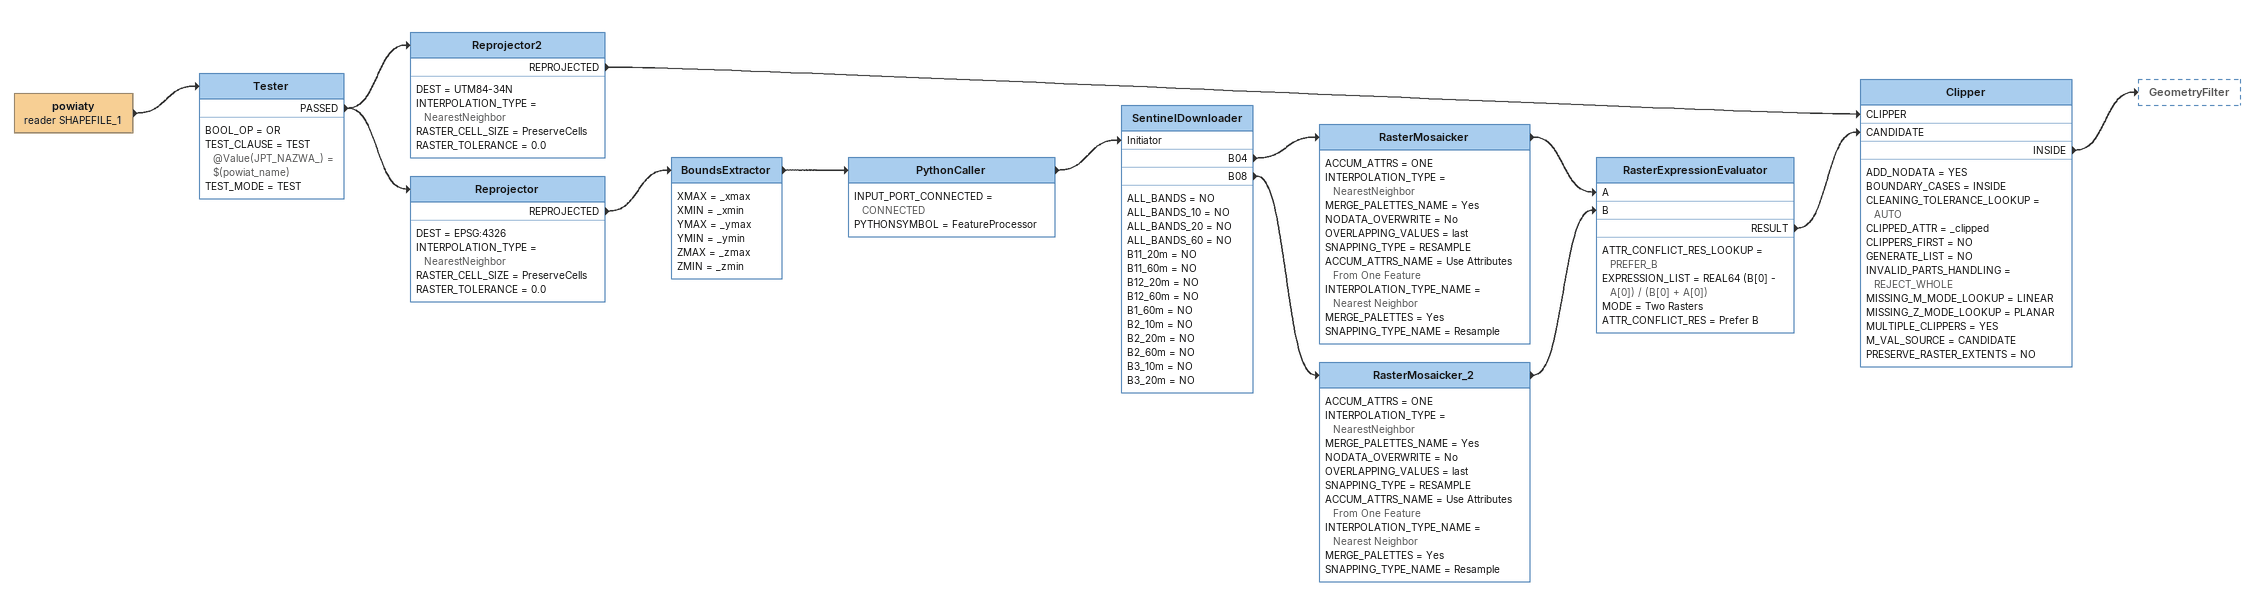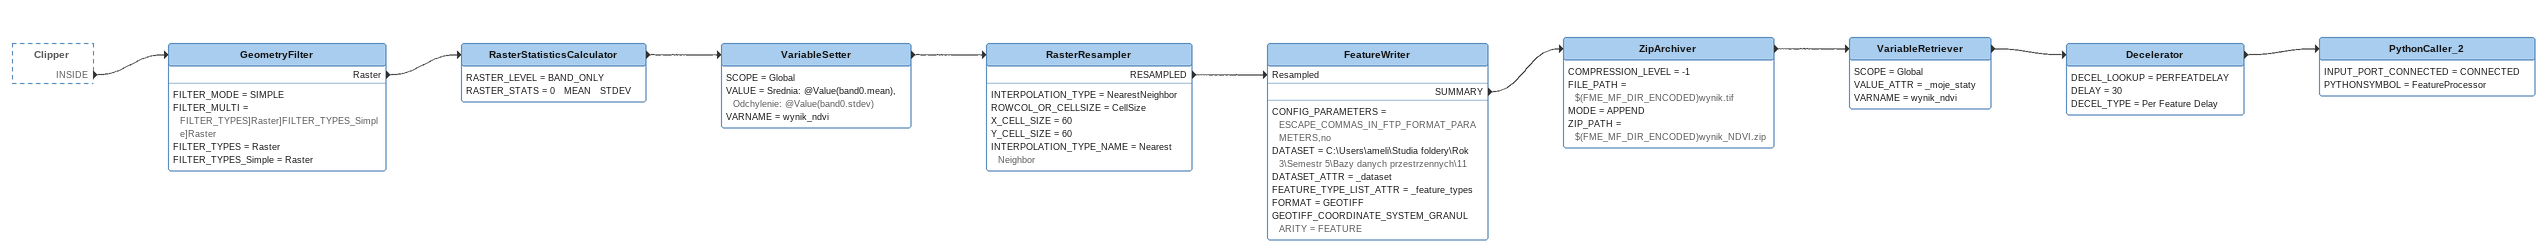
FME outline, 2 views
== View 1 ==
powiaty (reader SHAPEFILE_1)
    -> Tester
Tester
    BOOL_OP = OR
    TEST_CLAUSE = TEST @Value(JPT_NAZWA_) = $(powiat_name)
    TEST_MODE = TEST
    PASSED -> Reprojector2
    PASSED -> Reprojector
Reprojector2
    DEST = UTM84-34N
    INTERPOLATION_TYPE = NearestNeighbor
    RASTER_CELL_SIZE = PreserveCells
    RASTER_TOLERANCE = 0.0
    REPROJECTED -> Clipper [CLIPPER]
Reprojector
    DEST = EPSG:4326
    INTERPOLATION_TYPE = NearestNeighbor
    RASTER_CELL_SIZE = PreserveCells
    RASTER_TOLERANCE = 0.0
    REPROJECTED -> BoundsExtractor
BoundsExtractor
    XMAX = _xmax
    XMIN = _xmin
    YMAX = _ymax
    YMIN = _ymin
    ZMAX = _zmax
    ZMIN = _zmin
    -> PythonCaller
PythonCaller
    INPUT_PORT_CONNECTED = CONNECTED
    PYTHONSYMBOL = FeatureProcessor
    -> SentinelDownloader [Initiator]
SentinelDownloader
    ALL_BANDS = NO
    ALL_BANDS_10 = NO
    ALL_BANDS_20 = NO
    ALL_BANDS_60 = NO
    B11_20m = NO
    B11_60m = NO
    B12_20m = NO
    B12_60m = NO
    B1_60m = NO
    B2_10m = NO
    B2_20m = NO
    B2_60m = NO
    B3_10m = NO
    B3_20m = NO
    B04 -> RasterMosaicker
    B08 -> RasterMosaicker_2
RasterMosaicker
    ACCUM_ATTRS = ONE
    INTERPOLATION_TYPE = NearestNeighbor
    MERGE_PALETTES_NAME = Yes
    NODATA_OVERWRITE = No
    OVERLAPPING_VALUES = last
    SNAPPING_TYPE = RESAMPLE
    ACCUM_ATTRS_NAME = Use Attributes From One Feature
    INTERPOLATION_TYPE_NAME = Nearest Neighbor
    MERGE_PALETTES = Yes
    SNAPPING_TYPE_NAME = Resample
    -> RasterExpressionEvaluator [A]
RasterMosaicker_2
    ACCUM_ATTRS = ONE
    INTERPOLATION_TYPE = NearestNeighbor
    MERGE_PALETTES_NAME = Yes
    NODATA_OVERWRITE = No
    OVERLAPPING_VALUES = last
    SNAPPING_TYPE = RESAMPLE
    ACCUM_ATTRS_NAME = Use Attributes From One Feature
    INTERPOLATION_TYPE_NAME = Nearest Neighbor
    MERGE_PALETTES = Yes
    SNAPPING_TYPE_NAME = Resample
    -> RasterExpressionEvaluator [B]
RasterExpressionEvaluator
    ATTR_CONFLICT_RES_LOOKUP = PREFER_B
    EXPRESSION_LIST = REAL64 (B[0] - A[0]) / (B[0] + A[0])
    MODE = Two Rasters
    ATTR_CONFLICT_RES = Prefer B
    RESULT -> Clipper [CANDIDATE]
Clipper
    ADD_NODATA = YES
    BOUNDARY_CASES = INSIDE
    CLEANING_TOLERANCE_LOOKUP = AUTO
    CLIPPED_ATTR = _clipped
    CLIPPERS_FIRST = NO
    GENERATE_LIST = NO
    INVALID_PARTS_HANDLING = REJECT_WHOLE
    MISSING_M_MODE_LOOKUP = LINEAR
    MISSING_Z_MODE_LOOKUP = PLANAR
    MULTIPLE_CLIPPERS = YES
    M_VAL_SOURCE = CANDIDATE
    PRESERVE_RASTER_EXTENTS = NO
    INSIDE -> GeometryFilter

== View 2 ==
Clipper [outside]
    INSIDE -> GeometryFilter
GeometryFilter
    FILTER_MODE = SIMPLE
    FILTER_MULTI = FILTER_TYPES]Raster]FILTER_TYPES_Simple]Raster
    FILTER_TYPES = Raster
    FILTER_TYPES_Simple = Raster
    Raster -> RasterStatisticsCalculator
RasterStatisticsCalculator
    RASTER_LEVEL = BAND_ONLY
    RASTER_STATS = 0   MEAN   STDEV
    -> VariableSetter
VariableSetter
    SCOPE = Global
    VALUE = Srednia: @Value(band0.mean), Odchylenie: @Value(band0.stdev)
    VARNAME = wynik_ndvi
    -> RasterResampler
RasterResampler
    INTERPOLATION_TYPE = NearestNeighbor
    ROWCOL_OR_CELLSIZE = CellSize
    X_CELL_SIZE = 60
    Y_CELL_SIZE = 60
    INTERPOLATION_TYPE_NAME = Nearest Neighbor
    RESAMPLED -> FeatureWriter [Resampled]
FeatureWriter
    CONFIG_PARAMETERS = ESCAPE_COMMAS_IN_FTP_FORMAT_PARAMETERS,no
    DATASET = C:\Users\ameli\Studia foldery\Rok 3\Semestr 5\Bazy danych przestrzennych\11
    DATASET_ATTR = _dataset
    FEATURE_TYPE_LIST_ATTR = _feature_types
    FORMAT = GEOTIFF
    GEOTIFF_COORDINATE_SYSTEM_GRANULARITY = FEATURE
    SUMMARY -> ZipArchiver
ZipArchiver
    COMPRESSION_LEVEL = -1
    FILE_PATH = $(FME_MF_DIR_ENCODED)wynik.tif
    MODE = APPEND
    ZIP_PATH = $(FME_MF_DIR_ENCODED)wynik_NDVI.zip
    -> VariableRetriever
VariableRetriever
    SCOPE = Global
    VALUE_ATTR = _moje_staty
    VARNAME = wynik_ndvi
    -> Decelerator
Decelerator
    DECEL_LOOKUP = PERFEATDELAY
    DELAY = 30
    DECEL_TYPE = Per Feature Delay
    -> PythonCaller_2
PythonCaller_2
    INPUT_PORT_CONNECTED = CONNECTED
    PYTHONSYMBOL = FeatureProcessor
